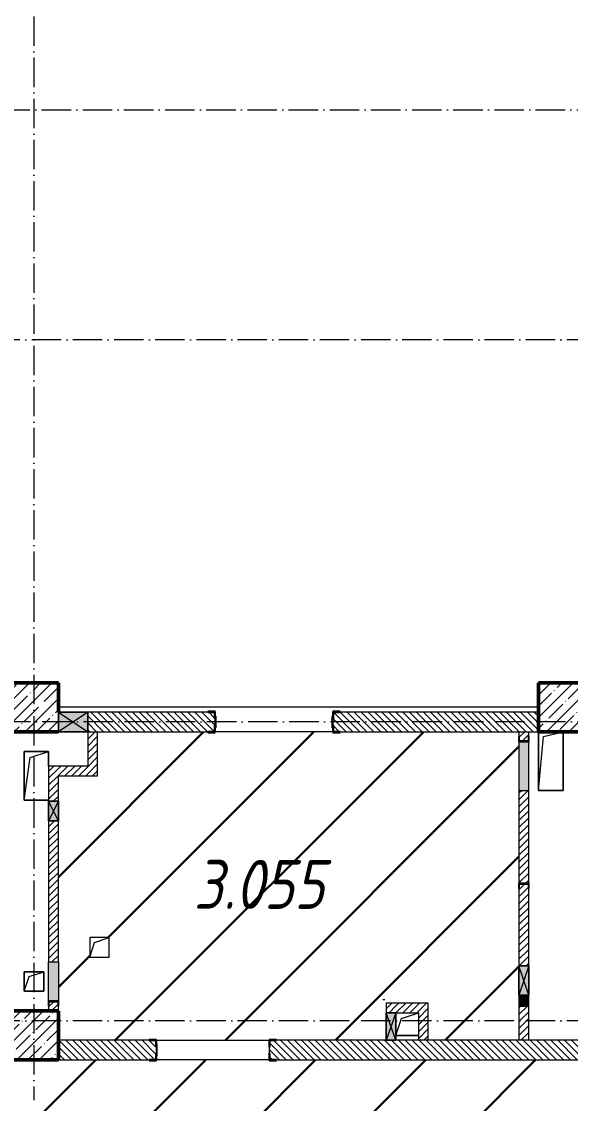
# Model space of a CAD drawing. Header units: millimetres. Extents: x 35697 to 388678, y -91946 to 171347.
# Drawn here: x 361396 to 366996, y -78326 to -67282 of the extents above; entities that cross this region are included whole.
import ezdxf

# ---------------------------------------------------------------- set-up
doc = ezdxf.new("R2010")
doc.units = ezdxf.units.MM
doc.linetypes.add('50_200_ШТРИХ_1Т_ш5_п1_п1_', pattern=[700, 500, -100, 0, -100])
for name, color, linetype, lineweight in [('2.1) ПГП окна 2.8 м', 5, 'Continuous', 30), ('A-DETL-GENF-OTLN', 7, 'Continuous', 9), ('A-FLOR-____-OTLN', 7, 'Continuous', 9), ('A-GENM-____-MCUT', 7, 'Continuous', 25), ('A-GENM-____-OTLN', 7, 'Continuous', 9), ('A-GENM-____-OTLN-1', 7, 'Continuous', 25), ('A-GLAZ-____-OTLN', 7, 'Continuous', 9), ('A-WALL-____-MCUT-3', 7, 'Continuous', 9), ('A-WALL-____-PATT-1', 7, 'Continuous', 9), ('A-WALL-FNSH-MCUT-1', 7, 'Continuous', 9), ('I-WALL-____-OTLN', 7, 'Continuous', 9), ('S-COLS-____-MCUT', 7, 'Continuous', 50), ('S-COLS-____-OTLN', 7, 'Continuous', 9), ('S-GRID-____-OTLN-1', 7, '50_200_ШТРИХ_1Т_ш5_п1_п1_', 9), ('Марки помещений', 7, 'Continuous', 9), ('стяжа', 7, 'Continuous', 30)]:
    doc.layers.add(name, color=color, linetype=linetype, lineweight=lineweight)
doc.styles.add('ISOCPEUR_I_2', font='isocpeui.ttf', dxfattribs={"width": 0.85, "height": 2.3})
pattern_1 = [(45, (283770.707, -86863.456), (-35.35534, 35.35534), [])]
pattern_2 = [(135, (283770.707, -86863.456), (-35.35534, -35.35534), [])]

# ---------------------------------------------------------------- blocks, each defined once
blk = doc.blocks.new('BSC_Колонна _Прямоугольная - 500х500-V23-АР1_План отверстий 3 этажа в осях 1-64_А-ГГ')
at = {"layer": 'S-COLS-____-OTLN'}
h = blk.add_hatch(dxfattribs=at)
h.set_pattern_fill('FP_60', color=256, style=0, pattern_type=2)
h.set_pattern_definition([(45, (-77750, -12581.04), (-114.04925, 114.04925), []), (45, (-77635.95, -12581.04), (-114.04925, 114.04925), [201.613, -40.323, 3.353, -36.97])])
h.paths.add_polyline_path([(-250, -250), (250, -250), (250, 250), (-250, 250)], flags=0)
at = {"layer": 'S-COLS-____-MCUT'}
for p, q in [((250, 250), (-250, 250)), ((-250, 250), (-250, -250)), ((250, -50), (250, 250)), ((-250, -250), (250, -250))]:
    blk.add_line(p, q, dxfattribs=at)
blk = doc.blocks.new('BSC_Колонна _Прямоугольная - 500х500-V24-АР1_План отверстий 3 этажа в осях 1-64_А-ГГ')
at = {"layer": 'S-COLS-____-OTLN'}
h = blk.add_hatch(dxfattribs=at)
h.set_pattern_fill('FP_61', color=256, style=0, pattern_type=2)
h.set_pattern_definition([(45, (-83150, -12581.04), (-114.04925, 114.04925), []), (45, (-83035.95, -12581.04), (-114.04925, 114.04925), [201.613, -40.323, 3.353, -36.97])])
h.paths.add_polyline_path([(-250, -250), (250, -250), (250, 250), (-250, 250)], flags=0)
at = {"layer": 'S-COLS-____-MCUT'}
for p, q in [((250, 250), (-250, 250)), ((-250, 250), (-250, -250)), ((250, -250), (250, 250)), ((-250, -250), (250, -250))]:
    blk.add_line(p, q, dxfattribs=at)
blk = doc.blocks.new('BSC_Колонна _Прямоугольная - 500х500-V158-АР1_План отверстий 3 этажа в осях 1-64_А-ГГ')
at = {"layer": 'S-COLS-____-OTLN'}
h = blk.add_hatch(dxfattribs=at)
h.set_pattern_fill('FP_182', color=256, style=0, pattern_type=2)
h.set_pattern_definition([(45, (-77750, -9231.04), (-114.04925, 114.04925), []), (45, (-77635.95, -9231.04), (-114.04925, 114.04925), [201.613, -40.323, 3.353, -36.97])])
h.paths.add_polyline_path([(-250, -250), (250, -250), (250, 250), (-250, 250)], flags=0)
at = {"layer": 'S-COLS-____-MCUT'}
for p, q in [((250, 250), (-250, 250)), ((-250, 250), (-250, -250)), ((250, -250), (250, 250)), ((-250, -250), (250, -250))]:
    blk.add_line(p, q, dxfattribs=at)
blk = doc.blocks.new('154_Стойка_СКБ_Уголок - СМ-2180_200-28268025-АР1_План отверстий 3 этажа в осях 1-64_А-ГГ')
at = {"layer": 'A-GENM-____-MCUT'}
for p, q in [((125, 156), (125, 81)), ((200, 156), (125, 156)), ((131, 81), (131, 150)), ((131, 150), (200, 150)), ((200, 150), (200, 156)), ((125, 81), (131, 81)), ((131, 19), (125, 19)), ((125, 19), (125, -56)), ((131, -50), (131, 19)), ((125, -56), (200, -56)), ((200, -50), (131, -50)), ((200, -56), (200, -50))]:
    blk.add_line(p, q, dxfattribs=at)
blk = doc.blocks.new('Стойка_Влож_Полоса боковая - Полоса-V165-АР1_План отверстий 3 этажа в осях 1-64_А-ГГ')
at = {"layer": 'A-GENM-____-OTLN'}
for p, q in [((-5, 60), (0, 60)), ((-5, -60), (-5, 60)), ((0, -60), (-5, -60))]:
    blk.add_line(p, q, dxfattribs=at)
blk = doc.blocks.new('154_Фахверк_СКБ_Швеллер - Тип_100_3960-28331862-АР1_План отверстий 3 этажа в осях 1-64_А-ГГ')
at = {"layer": 'A-GENM-____-MCUT'}
for p, q in [((175, 50), (125, 50)), ((125, 50), (125, -50)), ((128, 47), (175, 47)), ((128, -47), (128, 47)), ((175, 47), (175, 50)), ((125, -50), (175, -50)), ((175, -47), (128, -47)), ((175, -50), (175, -47))]:
    blk.add_line(p, q, dxfattribs=at)
blk = doc.blocks.new('154_Стойка_СКБ_Уголок - СМ-2480_200-28346303-АР1_План отверстий 3 этажа в осях 1-64_А-ГГ')
at = {"layer": 'A-GENM-____-MCUT'}
for p, q in [((125, 156), (125, 81)), ((200, 156), (125, 156)), ((131, 81), (131, 150)), ((131, 150), (200, 150)), ((200, 150), (200, 156)), ((125, 81), (131, 81)), ((131, 19), (125, 19)), ((125, 19), (125, -56)), ((131, -50), (131, 19)), ((125, -56), (200, -56)), ((200, -50), (131, -50)), ((200, -56), (200, -50))]:
    blk.add_line(p, q, dxfattribs=at)
blk = doc.blocks.new('Стойка_Влож_Полоса боковая - Полоса-28213942-АР1_План отверстий 3 этажа в осях 1-64_А-ГГ')
at = {"layer": 'A-GENM-____-OTLN'}
for p, q in [((-5, 60), (0, 60)), ((-5, -60), (-5, 60)), ((0, 31), (0, -31)), ((0, -60), (-5, -60))]:
    blk.add_line(p, q, dxfattribs=at)
blk = doc.blocks.new('AR_Отверстие Ниша - Лючок-32404601-АР1_План отверстий 3 этажа в осях 1-64_А-ГГ')
at = {"layer": 'A-GLAZ-____-OTLN'}
blk.add_hatch(color=256, dxfattribs=at).paths.add_polyline_path([(150, 50), (40, 50), (40, -50), (150, -50)], flags=0)
for p, q in [((150, 50), (40, 50)), ((150, -50), (150, 50)), ((40, -50), (150, -50))]:
    blk.add_line(p, q, dxfattribs=at)
blk = doc.blocks.new('AR_Отверстие Ниша - Лючок-32403866-АР1_План отверстий 3 этажа в осях 1-64_А-ГГ')
at = {"layer": 'A-GLAZ-____-OTLN'}
blk.add_hatch(color=256, dxfattribs=at).paths.add_polyline_path([(200, -50), (200, 50), (-200, 50), (-200, -50)], flags=0)
for p, q in [((-200, 50), (200, 50)), ((-200, -50), (-200, 50)), ((200, -50), (-200, -50))]:
    blk.add_line(p, q, dxfattribs=at)
blk = doc.blocks.new('AR_Отверстие Ниша - Лючок-32404625-АР1_План отверстий 3 этажа в осях 1-64_А-ГГ')
at = {"layer": 'A-GLAZ-____-OTLN'}
blk.add_hatch(color=256, dxfattribs=at).paths.add_polyline_path([(250, -50), (250, 50), (-250, 50), (-250, -50)], flags=0)
for p, q in [((250, 50), (-250, 50)), ((250, -50), (250, 50)), ((-250, -50), (250, -50))]:
    blk.add_line(p, q, dxfattribs=at)
blk = doc.blocks.new('154_Фахверк_СКБ_Швеллер - Тип_100_3960_зеркало-29769493-АР1_План отверстий 3 этажа в осях 1-64_А-ГГ')
at = {"layer": 'A-GENM-____-MCUT'}
for p, q in [((175, 50), (125, 50)), ((125, 50), (125, -50)), ((128, 47), (175, 47)), ((128, -47), (128, 47)), ((175, 47), (175, 50)), ((125, -50), (175, -50)), ((175, -47), (128, -47)), ((175, -50), (175, -47))]:
    blk.add_line(p, q, dxfattribs=at)
blk = doc.blocks.new('AR_Отверстие прямоугольное _в стене_ - AR_Отверстие прямоугольное _в стене__ВК-32404281-АР1_План отверстий 3 этажа в осях 1-64_А-ГГ')
at = {"layer": 'A-GLAZ-____-OTLN'}
blk.add_hatch(color=256, dxfattribs=at).paths.add_polyline_path([(150, -100), (150, 100), (-150, 100), (-150, -100)], flags=0)
at = {"layer": 'A-DETL-GENF-OTLN'}
for p, q in [((-150, -100), (-150, 100)), ((-150, 100), (150, 100)), ((150, 100), (-150, -100)), ((-150, 100), (150, -100)), ((150, 100), (-150, 100)), ((-150, 100), (-150, -100)), ((150, 100), (150, -100)), ((150, -100), (150, 100)), ((150, -100), (-150, -100)), ((-150, -100), (150, -100))]:
    blk.add_line(p, q, dxfattribs=at)
blk = doc.blocks.new('AR_Отверстие прямоугольное _в плите_ - AR_Отверстие прямоугольное _в плите_-30458127-АР1_План отверстий 3 этажа в осях 1-64_А-ГГ')
at = {"layer": 'A-GENM-____-OTLN'}
for p, q in [((100, 100), (-100, 100)), ((-100, 100), (-100, -100)), ((-100, -100), (-50, 50)), ((-50, 50), (100, 100)), ((100, -100), (100, 100)), ((-100, -100), (100, -100))]:
    blk.add_line(p, q, dxfattribs=at)
blk = doc.blocks.new('AR_Отверстие прямоугольное _в плите_ - AR_Отверстие прямоугольное _в плите_-30459229-АР1_План отверстий 3 этажа в осях 1-64_А-ГГ')
at = {"layer": 'A-GENM-____-OTLN'}
for p, q in [((125, 250), (-125, 250)), ((-125, 250), (-125, -250)), ((-63, 188), (125, 250)), ((125, 100), (125, 250)), ((-125, -250), (-63, 188)), ((-125, -250), (125, -250))]:
    blk.add_line(p, q, dxfattribs=at)
blk = doc.blocks.new('AR_Отверстие прямоугольное _в плите_ - AR_Отверстие прямоугольное _в плите_-30459234-АР1_План отверстий 3 этажа в осях 1-64_А-ГГ')
at = {"layer": 'A-GENM-____-OTLN'}
for p, q in [((-125, 300), (-125, -300)), ((-125, -300), (-75, 250)), ((-75, 250), (125, 300)), ((125, -300), (125, 300)), ((-125, -300), (125, -300))]:
    blk.add_line(p, q, dxfattribs=at)
blk = doc.blocks.new('AR_Отверстие прямоугольное _в плите_ - AR_Отверстие прямоугольное _в плите_-30459207-АР1_План отверстий 3 этажа в осях 1-64_А-ГГ')
at = {"layer": 'A-GENM-____-OTLN'}
for p, q in [((100, 100), (-100, 100)), ((-100, 100), (-100, -100)), ((-100, -100), (-50, 50)), ((-50, 50), (100, 100)), ((100, -100), (100, 100)), ((-100, -100), (100, -100))]:
    blk.add_line(p, q, dxfattribs=at)
blk = doc.blocks.new('AR_Отверстие прямоугольное _в плите_ - AR_Отверстие прямоугольное _в плите_-30552839-АР1_План отверстий 3 этажа в осях 1-64_А-ГГ')
at = {"layer": 'A-GENM-____-OTLN'}
for p, q in [((-58, 58), (115, 115)), ((-115, -115), (-58, 58)), ((-115, -115), (115, -115))]:
    blk.add_line(p, q, dxfattribs=at)
blk = doc.blocks.new('AR_Отверстие прямоугольное _в стене__БезПР - AR_Отверстие прямоугольное _в стене__БезПР-36899009-АР1_План отверстий 3 этажа в осях 1-64_А-ГГ')
at = {"layer": 'A-GLAZ-____-OTLN'}
blk.add_hatch(color=256, dxfattribs=at).paths.add_polyline_path([(150, 50), (-150, 50), (-150, -50), (150, -50)], flags=0)
at = {"layer": 'A-DETL-GENF-OTLN'}
for p, q in [((-150, -50), (-150, 50)), ((-150, 50), (150, 50)), ((150, 50), (-150, -50)), ((-150, 50), (150, -50)), ((150, 50), (-150, 50)), ((-150, 50), (-150, -50)), ((150, 50), (150, -50)), ((150, -50), (150, 50)), ((150, -50), (-150, -50)), ((-150, -50), (150, -50))]:
    blk.add_line(p, q, dxfattribs=at)
at = {"layer": 'A-GLAZ-____-OTLN'}
blk.add_line((150, 50), (-150, 50), dxfattribs=at)
blk = doc.blocks.new('AR_Отверстие прямоугольное _в стене__БезПР - AR_Отверстие прямоугольное _в стене__БезПР-36899121-АР1_План отверстий 3 этажа в осях 1-64_А-ГГ')
at = {"layer": 'A-GLAZ-____-OTLN'}
blk.add_hatch(color=256, dxfattribs=at).paths.add_polyline_path([(140, 50), (-140, 50), (-140, -50), (140, -50)], flags=0)
at = {"layer": 'A-DETL-GENF-OTLN'}
for p, q in [((-140, -50), (-140, 50)), ((-140, 50), (140, 50)), ((140, 50), (-140, -50)), ((-140, 50), (140, -50)), ((140, 50), (-140, 50)), ((-140, 50), (-140, -50)), ((140, 50), (140, -50)), ((140, -50), (140, 50)), ((140, -50), (-140, -50)), ((-140, -50), (140, -50))]:
    blk.add_line(p, q, dxfattribs=at)
blk = doc.blocks.new('AR_Отверстие прямоугольное _в стене__БезПР - AR_Отверстие прямоугольное _в стене__БезПР-36427953-АР1_План отверстий 3 этажа в осях 1-64_А-ГГ')
at = {"layer": 'A-GLAZ-____-OTLN'}
blk.add_hatch(color=256, dxfattribs=at).paths.add_polyline_path([(100, 50), (-100, 50), (-100, -50), (100, -50)], flags=0)
at = {"layer": 'A-DETL-GENF-OTLN'}
for p, q in [((-100, -50), (-100, 50)), ((-100, 50), (100, 50)), ((100, 50), (-100, -50)), ((-100, 50), (100, -50)), ((100, 50), (-100, 50)), ((-100, 50), (-100, -50)), ((100, 50), (100, -50)), ((100, -50), (100, 50)), ((100, -50), (-100, -50)), ((-100, -50), (100, -50))]:
    blk.add_line(p, q, dxfattribs=at)
blk = doc.blocks.new('3эт')
at = {"layer": 'S-GRID-____-OTLN-1', "color": 251, "ltscale": 0.6, "true_color": 0x636466}
for p, q in [((361520.7, -36982.5), (361520.7, -78293.6)), ((351097.5, -68182.4), (374089.5, -68182.4)), ((387845.1, -70532.4), (351097.5, -70532.4)), ((374089.5, -74432.4), (351097.5, -74432.4)), ((387845.1, -77482.4), (279340.9, -77482.4))]:
    blk.add_line(p, q, dxfattribs=at)

msp = doc.modelspace()

# ---------------------------------------------------------------- hatches: boundary and pattern name
at = {"layer": '2.1) ПГП окна 2.8 м'}
h = msp.add_hatch(dxfattribs=at)
h.set_pattern_fill('ANSI31', color=5, scale=250)
h.paths.add_polyline_path([(361265, -74658), (361271, -74632), (361271, -74532), (358771, -74532), (358521, -74532), (358521, -74907), (358527, -74907), (358527, -74982), (358521, -76782), (358527, -76782), (358527, -76857), (358522, -77282), (358721, -77282), (358721, -77382), (358771, -77382), (358771, -77682), (358896, -77682), (358896, -77676), (358971, -77676), (360121, -77682), (360121, -77676), (360196, -77676), (361271, -77682), (361271, -77382), (361271, -75442), (361271, -75242), (361271, -75206), (361265, -75206)])
h.paths.add_polyline_path([(359881, -75417), (359901, -75417), (359901, -76132), (361236, -76132), (361236, -76152), (359881, -76152)], flags=16)
h.paths.add_polyline_path([(359881, -74767), (359881, -74567), (359901, -74567), (359901, -74767)], flags=16)
h.paths.add_polyline_path([(360941, -76203), (361141, -76203), (361141, -76403), (360941, -76403)], flags=16)
h.paths.add_polyline_path([(366471, -75132), (366471, -74632), (366471, -74582), (366471, -74532), (364646, -74532), (364646, -74538), (364571, -74538), (363371, -74532), (363371, -74538), (363296, -74538), (362171, -74533), (362171, -74982), (361771, -74982), (361771, -75242), (361771, -75442), (361771, -76882), (361771, -77282), (361771, -77332), (361771, -77382), (361771, -77682), (362696, -77682), (362696, -77676), (362771, -77676), (363921, -77682), (363921, -77676), (363996, -77676), (365116, -77682), (365116, -77402), (365116, -77302), (365546, -77302), (365546, -77682), (366471, -77682), (366471, -77332), (366471, -77222), (366471, -76922), (366471, -76132), (366471, -76082)])
h.paths.add_polyline_path([(362290, -76632), (362290, -76832), (362090, -76832), (362090, -76632)], flags=16)
h.paths.add_polyline_path([(372421, -75282), (372421, -74782), (372421, -74532), (370546, -74532), (370546, -74538), (370471, -74538), (370471, -74532), (369271, -74532), (369271, -74538), (369196, -74538), (368571, -74537), (368571, -75232), (367171, -75232), (367171, -76922), (367171, -77222), (367171, -77682), (369266, -77682), (369266, -77676), (369341, -77676), (369341, -77682), (370491, -77682), (370491, -77676), (370566, -77676), (372421, -77681), (372421, -76132), (372421, -76082)])
h.paths.add_polyline_path([(358769, -77509), (360446, -77509), (360446, -76309), (358769, -76309)], flags=25)
h.paths.add_polyline_path([(362975, -76665), (364631, -76665), (364631, -75465), (362975, -75465)], flags=24)
h.paths.add_polyline_path([(368784, -76760), (370443, -76760), (370443, -75560), (368784, -75560)], flags=24)
h = msp.add_hatch(dxfattribs=at)
h.set_pattern_fill('ANSI31', color=5, scale=250)
h.paths.add_polyline_path([(322071, -77882), (321571, -77882), (321571, -77632), (319771, -77632), (319771, -77638), (319696, -77638), (319271, -77634), (319271, -77732), (319071, -77732), (319071, -77882), (318571, -77882), (318571, -77632), (316771, -77632), (316771, -77638), (316696, -77638), (315646, -77632), (315646, -77638), (315571, -77638), (313771, -77632), (313771, -77638), (313696, -77638), (313071, -77632), (313071, -77882), (312571, -77882), (312571, -77632), (310771, -77632), (310771, -77638), (310696, -77638), (310271, -77634), (310271, -77732), (310071, -77732), (310071, -77882), (309571, -77882), (309571, -77632), (302521, -77632), (301371, -77632), (301371, -77382), (298806, -77382, -0.683489), (298713, -77382), (293371, -77382), (293371, -77632), (289371, -77632), (281821, -77632), (281821, -77882), (281571, -77882), (281571, -78207), (281577, -78207), (281577, -78282), (281571, -80082), (281577, -80082), (281577, -80157), (281574, -80332), (281671, -80332), (281671, -80532), (281821, -80532), (281821, -80782), (289596, -80782), (289596, -80776), (289671, -80776), (290821, -80777), (290821, -80776), (290896, -80776), (292346, -80777), (292346, -80776), (292421, -80776), (293571, -80777), (293571, -80776), (293646, -80776), (294696, -80777), (294696, -80776), (294771, -80776), (295771, -80777), (295771, -80776), (295846, -80776), (296446, -80776), (296446, -80776), (296521, -80776), (297671, -80777), (297671, -80776), (297746, -80776), (302771, -80777), (302771, -80776), (302846, -80776), (307396, -80777), (307396, -80776), (307471, -80776), (309171, -80777), (309171, -80776), (309246, -80776), (313096, -80777), (313096, -80776), (313249, -80776), (313261, -80782), (313661, -80782), (313871, -80782), (313871, -80776), (313946, -80776), (314096, -80776), (314096, -80776), (314171, -80776), (314871, -80777), (314871, -80776), (314946, -80776), (316746, -80777), (316746, -80776), (316821, -80776), (317971, -80777), (317971, -80776), (318046, -80776), (322071, -80777)])
h.paths.add_polyline_path([(355621, -77882), (355121, -77882), (355121, -77632), (352621, -77632), (352621, -77882), (352121, -77882), (352121, -77732), (351921, -77732), (351946, -77657), (352121, -77632), (352121, -77382), (351777, -77382), (351777, -77451), (351771, -77563), (351771, -77382), (346621, -77382), (346621, -77661), (346821, -77632), (346821, -77732), (346621, -77732), (346621, -77882), (346121, -77882), (346121, -77732), (345921, -77732), (345921, -77632), (343971, -77632), (343971, -77638), (343896, -77638), (343621, -77632), (343621, -77882), (343121, -77882), (343121, -77632), (342846, -77632), (342846, -77638), (342771, -77638), (342771, -77632), (340971, -77632), (340971, -77638), (340896, -77638), (339846, -77632), (339846, -77638), (339771, -77638), (337971, -77632), (337971, -77638), (337821, -77638), (337821, -77732), (337621, -77732), (337621, -77882), (337121, -77882), (337121, -77732), (336921, -77732), (336946, -77657), (337121, -77632), (337121, -77382), (336777, -77382), (336777, -77451), (336771, -77563), (336771, -77382), (334971, -77382), (334971, -77451), (334971, -77563), (334971, -77638), (334896, -77638), (334621, -77632), (334621, -77882), (334121, -77882), (334121, -77732), (333921, -77732), (333946, -77657), (334121, -77632), (334121, -77382), (333777, -77382), (333777, -77451), (333771, -77563), (333771, -77382), (331971, -77382), (331971, -77451), (331971, -77563), (331971, -77638), (331896, -77638), (330846, -77632), (330846, -77638), (330771, -77638), (330771, -77632), (328971, -77632), (328971, -77638), (328821, -77638), (328821, -77732), (328621, -77732), (328621, -77882), (328121, -77882), (328121, -77732), (327921, -77732), (327946, -77657), (328121, -77632), (328121, -77382), (327777, -77382), (327777, -77451), (327771, -77563), (327771, -77382), (325971, -77382), (325971, -77451), (325971, -77563), (325971, -77638), (325896, -77638), (325621, -77632), (325621, -77882), (325121, -77882), (325121, -77732), (324921, -77732), (324946, -77657), (325121, -77632), (325121, -77382), (324777, -77382), (324777, -77451), (324771, -77563), (324771, -77382), (322971, -77382), (322971, -77451), (322971, -77563), (322971, -77638), (322896, -77638), (322621, -77632), (322621, -77882), (322121, -77882), (322121, -80782), (326146, -80782), (326146, -80776), (326221, -80776), (327921, -80777), (327921, -80776), (327996, -80776), (329321, -80777), (329321, -80776), (329396, -80776), (329496, -80776), (329496, -80776), (329571, -80776), (331371, -80777), (331371, -80776), (331446, -80776), (337946, -80777), (337946, -80776), (338021, -80776), (339721, -80777), (339721, -80776), (339796, -80776), (340446, -80777), (340446, -80776), (340521, -80776), (341421, -80777), (341421, -80776), (341496, -80776), (346946, -80777), (346946, -80776), (347021, -80776), (348721, -80777), (348721, -80776), (348796, -80776), (352746, -80777), (352746, -80776), (352821, -80776), (353721, -80777), (353721, -80776), (353796, -80776), (355621, -80777)])
h.paths.add_polyline_path([(324777, -77632), (324846, -77632), (324846, -77638), (324777, -77638)], flags=16)
h.paths.add_polyline_path([(327777, -77632), (327846, -77632), (327846, -77638), (327777, -77638)], flags=16)
h.paths.add_polyline_path([(333777, -77632), (333846, -77632), (333846, -77638), (333777, -77638)], flags=16)
h.paths.add_polyline_path([(336777, -77632), (336846, -77632), (336846, -77638), (336777, -77638)], flags=16)
h.paths.add_polyline_path([(351777, -77632), (351846, -77632), (351846, -77638), (351777, -77638)], flags=16)
h.paths.add_polyline_path([(372821, -77882), (370566, -77882), (370566, -77888), (370491, -77888), (370491, -77882), (369341, -77882), (369341, -77888), (369266, -77888), (363996, -77882), (363996, -77888), (363921, -77888), (362771, -77882), (362771, -77888), (362696, -77888), (361771, -77882), (361271, -77882), (360196, -77882), (360196, -77888), (360121, -77888), (360121, -77882), (358971, -77882), (358971, -77888), (358896, -77888), (358771, -77882), (358271, -77882), (358271, -77632), (356171, -77632), (356171, -77882), (355671, -77882), (355671, -80782), (356171, -80782), (356496, -80782), (356496, -80776), (356571, -80776), (358271, -80777), (358271, -80776), (358346, -80776), (361996, -80778), (361996, -80776), (362071, -80776), (362771, -80777), (362771, -80776), (362846, -80776), (362996, -80777), (362996, -80776), (363071, -80776), (363771, -80777), (363771, -80776), (363846, -80776), (363996, -80777), (363996, -80776), (364071, -80776), (372771, -80782), (372821, -80782), (372821, -80082)])
h.paths.add_polyline_path([(301397, -79889), (303031, -79889), (303031, -78689), (301397, -78689)], flags=24)
h.paths.add_polyline_path([(340248, -79908), (341925, -79908), (341925, -78708), (340248, -78708)], flags=24)
at = {"layer": 'A-WALL-____-PATT-1'}
h = msp.add_hatch(dxfattribs=at)
h.set_pattern_fill('FP_6', color=256, style=0, pattern_type=2)
h.set_pattern_definition(pattern_2)
h.paths.add_polyline_path([(364577, -74532), (366671, -74532), (366671, -74332), (364577, -74332), (364577, -74401), (364571, -74401), (364571, -74463), (364577, -74463), (364577, -74532)], flags=0)
h.paths.add_polyline_path([(363293, -74532), (363365, -74532), (363365, -74463), (363371, -74463), (363371, -74401), (363365, -74401), (363365, -74332), (362071, -74332), (362071, -74532)], flags=0)
h = msp.add_hatch(dxfattribs=at)
h.set_pattern_fill('FP_5', color=256, style=0, pattern_type=2)
h.set_pattern_definition(pattern_1)
h.paths.add_polyline_path([(362171, -74982), (362171, -74532), (362071, -74532), (362071, -74982)], flags=0)
h = msp.add_hatch(dxfattribs=at)
h.set_pattern_fill('FP_5', color=256, style=0, pattern_type=2)
h.set_pattern_definition(pattern_1)
h.paths.add_polyline_path([(366471, -77682), (366571, -77682), (366571, -77332), (366471, -77332), (366471, -77529)], flags=0)
h.paths.add_polyline_path([(366571, -76922), (366571, -76132), (366568, -76132), (366568, -76085), (366474, -76085), (366474, -76132), (366471, -76132), (366471, -76922), (366568, -76922)], flags=0)
h.paths.add_polyline_path([(366571, -76082), (366571, -75132), (366471, -75132), (366471, -76082), (366568, -76082)], flags=0)
h.paths.add_polyline_path([(366568, -74629), (366568, -74582), (366571, -74582), (366571, -74532), (366471, -74532), (366471, -74582), (366474, -74582), (366474, -74629)], flags=0)
h = msp.add_hatch(dxfattribs=at)
h.set_pattern_fill('FP_5', color=256, style=0, pattern_type=2)
h.set_pattern_definition(pattern_1)
h.paths.add_polyline_path([(361671, -77382), (361771, -77382), (361771, -77332), (361768, -77332), (361768, -77285), (361674, -77285), (361673, -77332), (361671, -77332)], flags=0)
h.paths.add_polyline_path([(361692, -76882), (361771, -76882), (361771, -75442), (361671, -75442), (361671, -76882)], flags=0)
h.paths.add_polyline_path([(361760, -75242), (361771, -75242), (361771, -74882), (361671, -74882), (361671, -75242)], flags=0)
h = msp.add_hatch(dxfattribs=at)
h.set_pattern_fill('FP_5', color=256, style=0, pattern_type=2)
h.set_pattern_definition(pattern_1)
h.paths.add_polyline_path([(361771, -74982), (362071, -74982), (362071, -74882), (361771, -74882)], flags=0)
h = msp.add_hatch(dxfattribs=at)
h.set_pattern_fill('FP_5', color=256, style=0, pattern_type=2)
h.set_pattern_definition(pattern_1)
h.paths.add_polyline_path([(365216, -77402), (365216, -77302), (365116, -77302), (365116, -77402)], flags=0)
h = msp.add_hatch(dxfattribs=at)
h.set_pattern_fill('FP_5', color=256, style=0, pattern_type=2)
h.set_pattern_definition(pattern_1)
h.paths.add_polyline_path([(365446, -77402), (365446, -77302), (365216, -77302), (365216, -77402)], flags=0)
h = msp.add_hatch(dxfattribs=at)
h.set_pattern_fill('FP_5', color=256, style=0, pattern_type=2)
h.set_pattern_definition(pattern_1)
h.paths.add_polyline_path([(365446, -77682), (365546, -77682), (365546, -77302), (365446, -77302), (365446, -77529)], flags=0)
h = msp.add_hatch(dxfattribs=at)
h.set_pattern_fill('FP_6', color=256, style=0, pattern_type=2)
h.set_pattern_definition(pattern_2)
h.paths.add_polyline_path([(372821, -77882), (372821, -77682), (370497, -77683), (370497, -77751), (370491, -77751), (370491, -77813), (370497, -77813), (370497, -77882), (372130, -77882)], flags=0)
h.paths.add_polyline_path([(368595, -77882), (369335, -77882), (369335, -77813), (369341, -77813), (369341, -77751), (369335, -77751), (369335, -77682), (363927, -77682), (363927, -77751), (363921, -77751), (363921, -77813), (363927, -77813), (363927, -77882), (366828, -77882)], flags=0)
h.paths.add_polyline_path([(362696, -77882), (362765, -77882), (362765, -77813), (362771, -77813), (362771, -77751), (362765, -77751), (362765, -77682), (361771, -77682), (361771, -77882)], flags=0)

# ---------------------------------------------------------------- linework, layer by layer
at = {"layer": 'A-FLOR-____-OTLN'}
for p, q in [((366671, -74282), (361771, -74282)), ((366671, -75132), (366671, -74532)), ((366921, -74532), (366921, -75132)), ((361421, -74732), (361671, -74732)), ((361421, -75232), (361421, -74732)), ((361671, -74732), (361671, -74882)), ((366921, -75132), (366671, -75132)), ((361671, -75232), (361421, -75232)), ((361421, -76982), (361621, -76982)), ((361421, -77182), (361421, -76982)), ((361621, -76982), (361621, -77182)), ((361621, -77182), (361421, -77182)), ((365446, -77632), (365216, -77632))]:
    msp.add_line(p, q, dxfattribs=at)
at = {"layer": 'A-WALL-____-MCUT-3'}
for p, q in [((363296, -74332), (362071, -74332)), ((366671, -74332), (364646, -74332)), ((362071, -74532), (363296, -74532)), ((364646, -74532), (366671, -74532)), ((362696, -77682), (361771, -77682)), ((365116, -77682), (363996, -77682)), ((369266, -77682), (365216, -77682)), ((362771, -77813), (362771, -77751)), ((363921, -77751), (363921, -77813)), ((361771, -77882), (362696, -77882)), ((363996, -77882), (369266, -77882))]:
    msp.add_line(p, q, dxfattribs=at)
at = {"layer": 'A-WALL-FNSH-MCUT-1'}
for p, q in [((362071, -74532), (362071, -74882)), ((362171, -74982), (362171, -74532)), ((366471, -74532), (366471, -74582)), ((366571, -74582), (366571, -74532)), ((361671, -74882), (361671, -75242)), ((362071, -74882), (361671, -74882)), ((361771, -75242), (361771, -74982)), ((361771, -74982), (362171, -74982)), ((366471, -75132), (366471, -76082)), ((366571, -76082), (366571, -75132)), ((361671, -75442), (361671, -76882)), ((361771, -76882), (361771, -75442)), ((366471, -76132), (366471, -76922)), ((366571, -76922), (366571, -76132)), ((365081, -77267), (365101, -77267)), ((365116, -77302), (365116, -77402)), ((365546, -77302), (365116, -77302)), ((365546, -77682), (365546, -77302)), ((361671, -77332), (361671, -77382)), ((361771, -77382), (361771, -77332)), ((365216, -77402), (365446, -77402)), ((365446, -77402), (365446, -77682)), ((366471, -77332), (366471, -77682)), ((366571, -77682), (366571, -77332))]:
    msp.add_line(p, q, dxfattribs=at)
at = {"layer": 'I-WALL-____-OTLN'}
for p, q in [((364571, -74532), (363371, -74532)), ((362771, -77682), (363921, -77682)), ((363921, -77882), (362771, -77882))]:
    msp.add_line(p, q, dxfattribs=at)

# ---------------------------------------------------------------- block references
at = {"layer": 'A-GENM-____-OTLN', "rotation": 180}
for name, p in [('Стойка_Влож_Полоса боковая - Полоса-28213942-АР1_План отверстий 3 этажа в осях 1-64_А-ГГ', (363371, -74432)), ('Стойка_Влож_Полоса боковая - Полоса-V165-АР1_План отверстий 3 этажа в осях 1-64_А-ГГ', (362771, -77782))]:
    msp.add_blockref(name, p, dxfattribs=at)
at = {"layer": 'A-GENM-____-OTLN'}
for name, p in [('Стойка_Влож_Полоса боковая - Полоса-28213942-АР1_План отверстий 3 этажа в осях 1-64_А-ГГ', (364571, -74432)), ('AR_Отверстие прямоугольное _в плите_ - AR_Отверстие прямоугольное _в плите_-30459234-АР1_План отверстий 3 этажа в осях 1-64_А-ГГ', (366796, -74832)), ('AR_Отверстие прямоугольное _в плите_ - AR_Отверстие прямоугольное _в плите_-30459229-АР1_План отверстий 3 этажа в осях 1-64_А-ГГ', (361546, -74982)), ('AR_Отверстие прямоугольное _в плите_ - AR_Отверстие прямоугольное _в плите_-30459207-АР1_План отверстий 3 этажа в осях 1-64_А-ГГ', (362190, -76732)), ('AR_Отверстие прямоугольное _в плите_ - AR_Отверстие прямоугольное _в плите_-30458127-АР1_План отверстий 3 этажа в осях 1-64_А-ГГ', (361521, -77082)), ('AR_Отверстие прямоугольное _в плите_ - AR_Отверстие прямоугольное _в плите_-30552839-АР1_План отверстий 3 этажа в осях 1-64_А-ГГ', (365331, -77517))]:
    msp.add_blockref(name, p, dxfattribs=at)
at = {"layer": 'A-GENM-____-OTLN-1'}
for name, p, rotation in [('154_Стойка_СКБ_Уголок - СМ-2480_200-28346303-АР1_План отверстий 3 этажа в осях 1-64_А-ГГ', (363496, -74382), 180), ('154_Фахверк_СКБ_Швеллер - Тип_100_3960_зеркало-29769493-АР1_План отверстий 3 этажа в осях 1-64_А-ГГ', (366521, -74757), 90), ('154_Фахверк_СКБ_Швеллер - Тип_100_3960-28331862-АР1_План отверстий 3 этажа в осях 1-64_А-ГГ', (366521, -75957), 270), ('154_Фахверк_СКБ_Швеллер - Тип_100_3960_зеркало-29769493-АР1_План отверстий 3 этажа в осях 1-64_А-ГГ', (361721, -77157), 269.9999999999998), ('154_Стойка_СКБ_Уголок - СМ-2180_200-28268025-АР1_План отверстий 3 этажа в осях 1-64_А-ГГ', (362896, -77732), 180)]:
    msp.add_blockref(name, p, dxfattribs=dict(at, rotation=rotation))
for name, p in [('154_Стойка_СКБ_Уголок - СМ-2480_200-28346303-АР1_План отверстий 3 этажа в осях 1-64_А-ГГ', (364446, -74482)), ('154_Стойка_СКБ_Уголок - СМ-2180_200-28268025-АР1_План отверстий 3 этажа в осях 1-64_А-ГГ', (363796, -77832))]:
    msp.add_blockref(name, p, dxfattribs=at)
at = {"layer": 'A-GLAZ-____-OTLN'}
msp.add_blockref('AR_Отверстие прямоугольное _в стене_ - AR_Отверстие прямоугольное _в стене__ВК-32404281-АР1_План отверстий 3 этажа в осях 1-64_А-ГГ', (361921, -74432), dxfattribs=at)
for name, p, rotation in [('AR_Отверстие Ниша - Лючок-32404625-АР1_План отверстий 3 этажа в осях 1-64_А-ГГ', (366521, -74882), 270), ('AR_Отверстие прямоугольное _в стене__БезПР - AR_Отверстие прямоугольное _в стене__БезПР-36427953-АР1_План отверстий 3 этажа в осях 1-64_А-ГГ', (361721, -75342), 269.9999999999998), ('AR_Отверстие Ниша - Лючок-32403866-АР1_План отверстий 3 этажа в осях 1-64_А-ГГ', (361721, -77082), 269.9999999999998), ('AR_Отверстие прямоугольное _в стене__БезПР - AR_Отверстие прямоугольное _в стене__БезПР-36899009-АР1_План отверстий 3 этажа в осях 1-64_А-ГГ', (366521, -77072), 270), ('AR_Отверстие Ниша - Лючок-32404601-АР1_План отверстий 3 этажа в осях 1-64_А-ГГ', (366521, -77182), 270), ('AR_Отверстие прямоугольное _в стене__БезПР - AR_Отверстие прямоугольное _в стене__БезПР-36899121-АР1_План отверстий 3 этажа в осях 1-64_А-ГГ', (365166, -77542), 270)]:
    msp.add_blockref(name, p, dxfattribs=dict(at, rotation=rotation))
at = {"layer": 'S-COLS-____-OTLN'}
for name, p in [('BSC_Колонна _Прямоугольная - 500х500-V23-АР1_План отверстий 3 этажа в осях 1-64_А-ГГ', (361521, -74282)), ('BSC_Колонна _Прямоугольная - 500х500-V24-АР1_План отверстий 3 этажа в осях 1-64_А-ГГ', (366921, -74282)), ('BSC_Колонна _Прямоугольная - 500х500-V158-АР1_План отверстий 3 этажа в осях 1-64_А-ГГ', (361521, -77632))]:
    msp.add_blockref(name, p, dxfattribs=at)
at = {"layer": 'стяжа'}
msp.add_blockref('3эт', (0, 0), dxfattribs=at)

# ---------------------------------------------------------------- texts
at = {"layer": 'Марки помещений', "insert": (363151, -75840), "char_height": 500, "width": 785.65, "attachment_point": 1, "style": 'ISOCPEUR_I_2'}
msp.add_mtext('3.055', dxfattribs=at)

doc.saveas('drawing.dxf')
